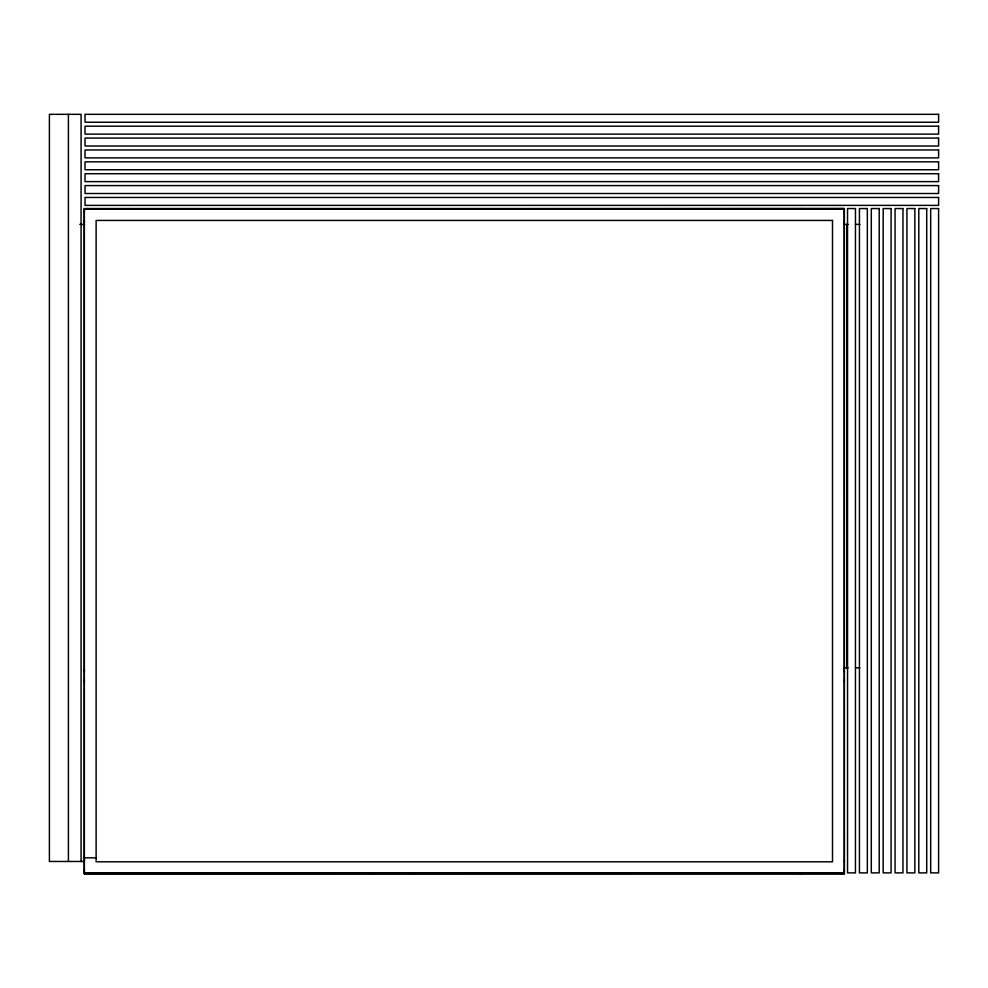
<?xml version="1.0" encoding="UTF-8"?>
<svg xmlns="http://www.w3.org/2000/svg" width="988" height="988" viewBox="0 0 988 988"><rect width="100%" height="100%" fill="white"/><g stroke="black" fill="none" stroke-linecap="round" stroke-linejoin="round"><path stroke-width="1.48" d="M84.239 212.198L84.511 210.802M84.239 671.445L84.511 670.049M844.37 220.744L844.246 221.695M844.37 679.991L844.246 680.942M844.37 870.033L844.246 870.971M84.511 860.079L84.239 861.474L49.4 861.474L49.4 114.324L81.078 114.324L81.078 861.474M85.067 872.849L84.252 873.664L84.239 208.554L844.37 208.554L844.37 873.676L84.239 873.676L844.308 873.602L844.246 208.678M130.317 872.923L128.107 873.676M415.343 872.923L413.12 873.676M842.949 872.923L840.739 873.676M86.055 209.036L87.883 208.554M371.08 209.036L372.896 208.554M798.687 209.036L800.515 208.554M844.345 208.592L84.61 208.925M84.523 208.826L844.098 208.826M79.83 224.387L84.511 224.387M843.74 224.387L848.149 224.387M855.509 224.387L859.968 224.387M843.74 667.802L848.149 667.802M855.509 667.802L859.968 667.802M84.239 857.831L96.12 857.831M84.943 872.972L843.666 872.972M84.709 873.194L843.9 873.194M84.523 873.392L844.098 873.392M840.739 208.554L842.554 209.036M413.12 208.554L414.935 209.036M128.107 208.554L129.922 209.036M800.515 873.676L798.292 872.923M372.896 873.676L370.673 872.923M87.883 873.676L85.66 872.923M843.554 872.849L844.37 873.664M84.511 222.139L84.239 220.744M84.511 681.387L84.239 679.991M84.511 871.428L84.239 870.033M844.246 211.259L844.37 212.198M844.246 670.506L844.37 671.445M844.246 860.536L844.37 861.474M846.914 224.387L846.914 667.802M84.363 208.678L84.363 873.54M68.407 114.324L68.407 861.474M938.6 114.324L85.03 114.324L85.03 122.24L938.6 122.24L938.6 114.324M938.6 126.205L85.03 126.205L85.03 134.121L938.6 134.121L938.6 126.205M938.6 138.085L85.03 138.085L85.03 146.002L938.6 146.002L938.6 138.085M938.6 149.954L85.03 149.954L85.03 157.882L938.6 157.882L938.6 149.954M938.6 161.834L85.03 161.834L85.03 169.751L938.6 169.751L938.6 161.834M938.6 173.715L85.03 173.715L85.03 181.631L938.6 181.631L938.6 173.715M938.6 185.596L85.03 185.596L85.03 193.512L938.6 193.512L938.6 185.596M938.6 197.464L85.03 197.464L85.03 205.381L938.6 205.381L938.6 197.464M855.46 208.554L847.543 208.554L847.543 872.886L855.46 872.886L855.46 208.554M867.341 208.554L859.424 208.554L859.424 872.886L867.341 872.886L867.341 208.554M879.209 208.554L871.293 208.554L871.293 872.886L879.209 872.886L879.209 208.554M891.09 208.554L883.173 208.554L883.173 872.886L891.09 872.886L891.09 208.554M902.97 208.554L895.054 208.554L895.054 872.886L902.97 872.886L902.97 208.554M914.851 208.554L906.922 208.554L906.922 872.886L914.851 872.886L914.851 208.554M926.719 208.554L918.803 208.554L918.803 872.886L926.719 872.886L926.719 208.554M938.6 208.554L930.684 208.554L930.684 872.886L938.6 872.886L938.6 208.554M832.501 220.435L96.12 220.435L96.12 861.795L832.501 861.795L832.501 220.435"/></g></svg>
